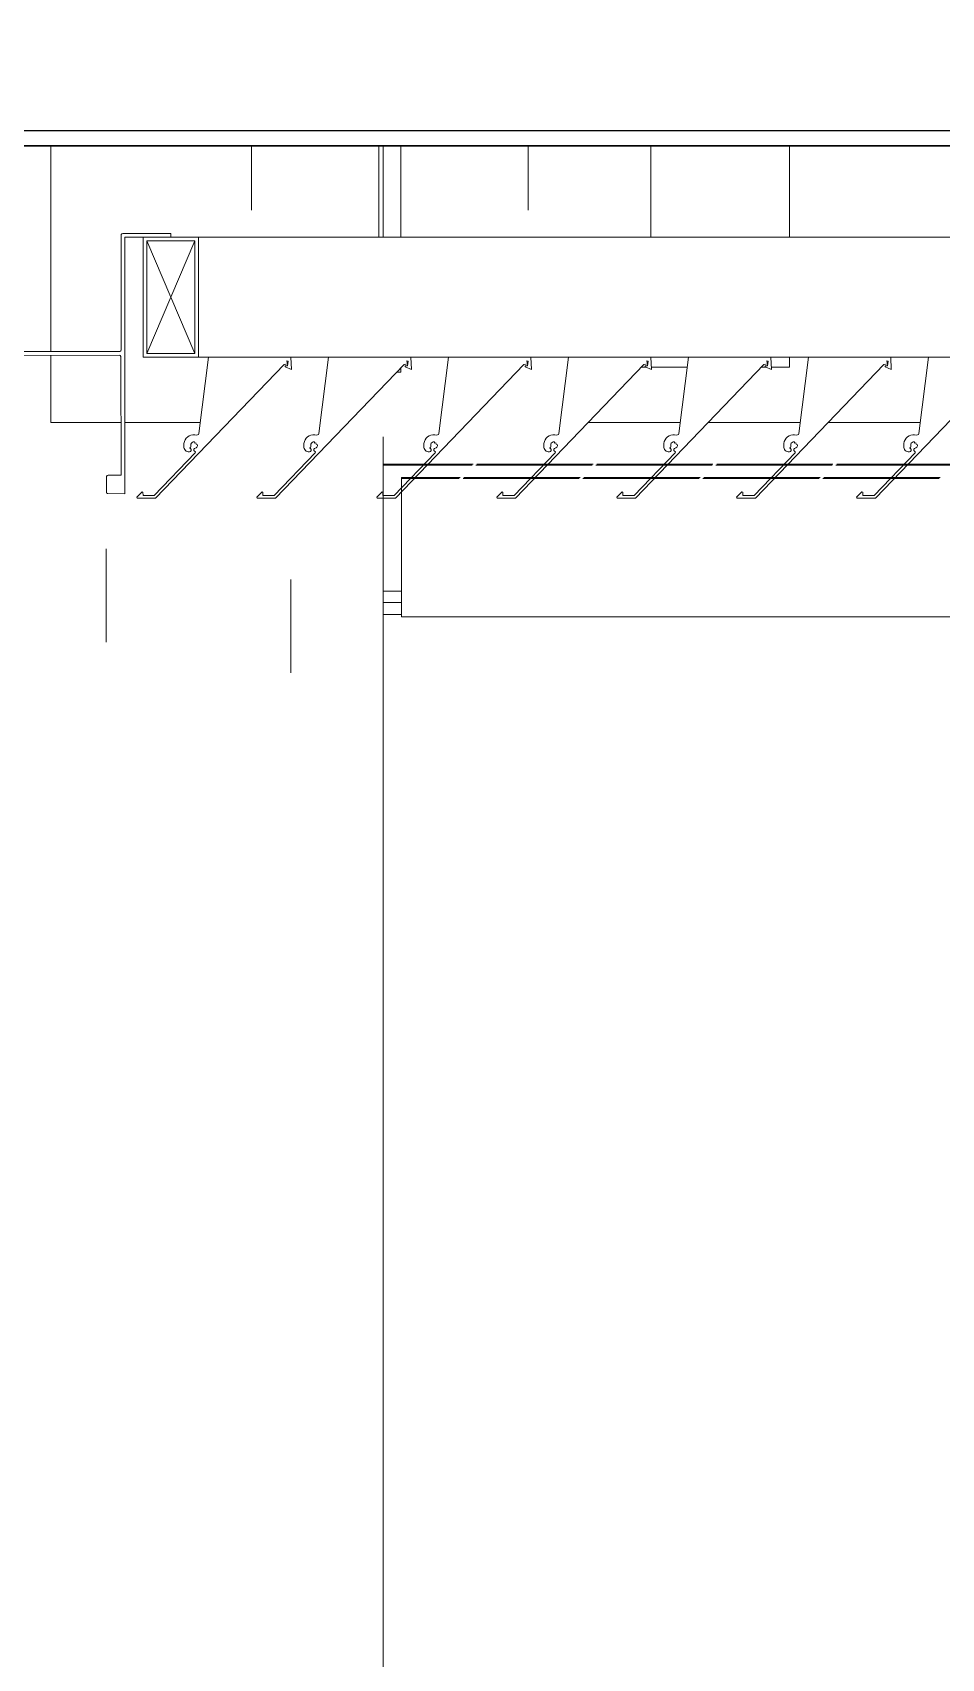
# Model space of a CAD drawing. Header units: millimetres. Extents: x -220592 to 404889, y -217665 to 38245.
# Drawn here: x 30411 to 30903, y -45572 to -44691 of the extents above; entities that cross this region are included whole.
import ezdxf

# ---------------------------------------------------------------- set-up
doc = ezdxf.new("R2010")
doc.units = ezdxf.units.MM
doc.set_wipeout_variables(frame=1)
doc.linetypes.add('XKITLINE00', pattern=[0])
doc.linetypes.add('XKITLINE02', pattern=[4, 2, -2])
for name, color, linetype in [('000 - 0_HIDE_OBJ_FRAMING_DEF_SUB_1', 7, 'Continuous'), ('000 - STRUCTURE_STEEL_ACCESORIES_HATCH_', 7, 'Continuous'), ('000 - STRUCTURE_STEEL_ACCESORIES_HIDDEN_', 7, 'Continuous'), ('000 - STRUCTURE_STEEL_ACCESORIES_MAIN_COLOR_1', 7, 'Continuous'), ('000 - STRUCTURE_STEEL_FRAMING_CUT_COLOR_4', 7, 'Continuous'), ('000 - STRUCTURE_STEEL_FRAMING_DEF_SUB', 7, 'Continuous'), ('000 - STRUCTURE_STEEL_FRAMING_HIDDEN_', 7, 'Continuous'), ('000 - STRUCTURE_STEEL_FRAMING_SUB_COLOR_1', 7, 'Continuous'), ('000 - STRUCTURE_STEEL_FRAMING_SUB_COLOR_2', 7, 'Continuous'), ('000 - STRUCTURE_STEEL_FRAMING_WIPEOUT_', 7, 'Continuous')]:
    doc.layers.add(name, color=color, linetype=linetype)
doc.layers.add('Bolt', color=7, linetype='Continuous', lineweight=0)
doc.layers.add('Part', color=7, linetype='Continuous', lineweight=0)

# ---------------------------------------------------------------- blocks, each defined once
blk = doc.blocks.new('*A13830')
at = {"layer": 'Part', "color": 7, "linetype": 'XKITLINE00', "lineweight": 0}
for p, q in [((-145.638308, 66.205104), (-145.638308, 67.320805)), ((-145.638308, 67.320805), (-145.152583, 67.320805)), ((-142.388308, 67.320805), (-137.388308, 67.320805)), ((-145.638308, 65.820805), (-145.638308, 66.184805)), ((-145.638308, 65.820805), (-145.258786, 65.820805)), ((-145.238448, 65.820805), (-144.829659, 65.820805)), ((-142.728411, 65.820805), (-142.229659, 65.820805)), ((-142.078411, 65.820805), (-141.579659, 65.820805)), ((-141.428411, 65.820805), (-140.929659, 65.820805))]:
    blk.add_line(p, q, dxfattribs=at)
blk = doc.blocks.new('*A13832')
at = {"layer": 'Part', "color": 7, "linetype": 'XKITLINE00', "lineweight": 0}
for p, q in [((-142.834201, 66.175699), (-142.887231, 65.761693)), ((-142.388531, 66.175691), (-142.834201, 66.175699)), ((-142.385909, 66.108006), (-142.388531, 66.175691)), ((-143.122111, 65.410777), (-142.425865, 66.135899)), ((-142.425865, 66.135899), (-142.407322, 66.138796)), ((-142.418984, 66.128664), (-142.419396, 66.123541)), ((-142.419396, 66.123541), (-142.385909, 66.108006)), ((-142.406793, 66.128793), (-142.418984, 66.128664)), ((-142.407322, 66.138796), (-142.410226, 66.155812)), ((-142.410226, 66.155812), (-142.403653, 66.153776)), ((-142.406793, 66.128793), (-142.403653, 66.153776)), ((-142.955231, 65.735396), (-142.961209, 65.727079)), ((-142.947844, 65.742492), (-142.955231, 65.735396)), ((-142.939294, 65.748132), (-142.947844, 65.742492)), ((-142.929864, 65.75213), (-142.939294, 65.748132)), ((-142.919865, 65.754353), (-142.929864, 65.75213)), ((-142.909629, 65.754728), (-142.919865, 65.754353)), ((-142.899495, 65.753242), (-142.909629, 65.754728)), ((-142.893972, 65.753481), (-142.899495, 65.753242)), ((-142.889421, 65.756618), (-142.893972, 65.753481)), ((-142.887231, 65.761693), (-142.889421, 65.756618)), ((-142.907075, 65.656828), (-143.128477, 65.425812)), ((-142.968205, 65.707916), (-142.96899, 65.697703)), ((-142.96899, 65.697703), (-142.968892, 65.690904)), ((-142.968892, 65.690904), (-142.968256, 65.685176)), ((-142.968256, 65.685176), (-142.966537, 65.679675)), ((-142.965582, 65.717817), (-142.968205, 65.707916)), ((-142.966537, 65.679675), (-142.963797, 65.674605)), ((-142.961209, 65.727079), (-142.965582, 65.717817)), ((-142.963797, 65.674605), (-142.960139, 65.670151)), ((-142.960139, 65.670151), (-142.955696, 65.66648)), ((-142.955696, 65.66648), (-142.950633, 65.663726)), ((-142.950633, 65.663726), (-142.945137, 65.661991)), ((-142.945137, 65.661991), (-142.937367, 65.661495)), ((-142.937367, 65.661495), (-142.931893, 65.664135)), ((-142.937334, 65.683455), (-142.932353, 65.685485)), ((-142.931862, 65.680513), (-142.937334, 65.683455)), ((-142.932353, 65.685485), (-142.929946, 65.690296)), ((-142.931893, 65.664135), (-142.928656, 65.669279)), ((-142.928644, 65.675356), (-142.931862, 65.680513)), ((-142.930851, 65.696214), (-142.930507, 65.702714)), ((-142.929946, 65.690296), (-142.930851, 65.696214)), ((-142.930507, 65.702714), (-142.927909, 65.708682)), ((-142.928656, 65.669279), (-142.928644, 65.675356)), ((-142.927909, 65.708682), (-142.923387, 65.713364)), ((-142.923387, 65.713364), (-142.917513, 65.716166)), ((-142.917513, 65.716166), (-142.911029, 65.716735)), ((-142.914258, 65.676), (-142.914464, 65.670106)), ((-142.914464, 65.670106), (-142.91061, 65.665642)), ((-142.910101, 65.680183), (-142.914258, 65.676)), ((-142.911029, 65.716735), (-142.909923, 65.709029)), ((-142.91061, 65.665642), (-142.905983, 65.661987)), ((-142.902527, 65.683297), (-142.910101, 65.680183)), ((-142.909923, 65.709029), (-142.902863, 65.710199)), ((-142.905983, 65.661987), (-142.907075, 65.656828)), ((-142.902863, 65.710199), (-142.901919, 65.703034)), ((-142.897741, 65.687964), (-142.902527, 65.683297)), ((-142.901919, 65.703034), (-142.894528, 65.700712)), ((-142.894951, 65.69404), (-142.897741, 65.687964)), ((-142.894528, 65.700712), (-142.894951, 65.69404)), ((-143.194842, 65.44466), (-143.22373, 65.416011)), ((-143.22373, 65.416011), (-143.221262, 65.41133)), ((-143.221262, 65.41133), (-143.122111, 65.410777)), ((-143.189921, 65.443575), (-143.194842, 65.44466)), ((-143.189824, 65.426155), (-143.189921, 65.443575)), ((-143.128477, 65.425812), (-143.189824, 65.426155))]:
    blk.add_line(p, q, dxfattribs=at)
blk = doc.blocks.new('*A13834')
at = {"layer": 'Part', "color": 7, "linetype": 'XKITLINE00', "lineweight": 0}
for p, q in [((-144.838405, 66.825501), (-134.468045, 66.825501)), ((-144.838405, 66.175501), (-144.784226, 66.175501)), ((-144.338523, 66.175501), (-144.134226, 66.175501)), ((-143.688523, 66.175501), (-143.484226, 66.175501)), ((-143.038523, 66.175501), (-142.834226, 66.175501)), ((-142.388523, 66.175501), (-142.184226, 66.175501)), ((-141.738523, 66.175501), (-141.534226, 66.175501)), ((-141.088523, 66.175501), (-140.884226, 66.175501))]:
    blk.add_line(p, q, dxfattribs=at)
blk = doc.blocks.new('*A13835')
at = {"layer": 'Part', "color": 7, "linetype": 'XKITLINE00', "lineweight": 0}
for p, q in [((-145.152583, 67.320789), (-145.152583, 67.570789)), ((-142.452583, 67.320789), (-142.452583, 67.570789)), ((-145.152583, 67.320789), (-142.452583, 67.320789))]:
    blk.add_line(p, q, dxfattribs=at)
blk = doc.blocks.new('*A13934')
at = {"layer": 'Bolt'}
for points in [[(-144.4576, 69.5708), (-144.4576, 69.5108), (-144.6476, 69.5108), (-144.6476, 69.5708)], [(-144.4576, 69.5708), (-144.4576, 69.5108), (-144.6476, 69.5108), (-144.6476, 69.5708)], [(-142.9576, 69.5708), (-142.9576, 69.5108), (-143.1476, 69.5108), (-143.1476, 69.5708)], [(-142.9576, 69.5708), (-142.9576, 69.5108), (-143.1476, 69.5108), (-143.1476, 69.5708)], [(-144.4576, 67.5708), (-144.4576, 67.3208), (-144.6476, 67.3208), (-144.6476, 67.5708)], [(-144.4576, 67.5708), (-144.4576, 67.3208), (-144.6476, 67.3208), (-144.6476, 67.5708)], [(-142.9576, 67.5708), (-142.9576, 67.3208), (-143.1476, 67.3208), (-143.1476, 67.5708)], [(-142.9576, 67.5708), (-142.9576, 67.3208), (-143.1476, 67.3208), (-143.1476, 67.5708)]]:
    blk.add_hatch(color=7, dxfattribs=at).paths.add_polyline_path(points, flags=17)
at = {"layer": 'Bolt', "color": 7, "linetype": 'XKITLINE00', "lineweight": 0}
for p, q in [((-144.5526, 69.6764), (-144.5526, 66.9708)), ((-144.5526, 69.6764), (-144.5526, 66.9708)), ((-143.0526, 69.6764), (-143.0526, 66.9708)), ((-143.0526, 69.6764), (-143.0526, 66.9708)), ((-144.6476, 69.5708), (-144.6476, 69.5108)), ((-144.6476, 69.5708), (-144.6476, 69.5108)), ((-144.4576, 69.5708), (-144.4576, 69.5108)), ((-144.4576, 69.5708), (-144.4576, 69.5108)), ((-143.1476, 69.5708), (-143.1476, 69.5108)), ((-143.1476, 69.5708), (-143.1476, 69.5108)), ((-142.9576, 69.5708), (-142.9576, 69.5108)), ((-142.9576, 69.5708), (-142.9576, 69.5108)), ((-144.6476, 67.5708), (-144.6476, 67.3208)), ((-144.6476, 67.5708), (-144.6476, 67.3208)), ((-144.4576, 67.5708), (-144.4576, 67.3208)), ((-144.4576, 67.5708), (-144.4576, 67.3208)), ((-143.1476, 67.5708), (-143.1476, 67.3208)), ((-143.1476, 67.5708), (-143.1476, 67.3208)), ((-142.9576, 67.5708), (-142.9576, 67.3208)), ((-142.9576, 67.5708), (-142.9576, 67.3208))]:
    blk.add_line(p, q, dxfattribs=at)
at = {"layer": 'Bolt', "color": 7, "linetype": 'XKITLINE02', "lineweight": 0}
for p, q in [((-144.5526, 69.6764), (-144.5526, 66.9708)), ((-143.0526, 69.6764), (-143.0526, 66.9708)), ((-144.6476, 69.5708), (-144.6476, 69.5108)), ((-144.4576, 69.5708), (-144.4576, 69.5108)), ((-143.1476, 69.5708), (-143.1476, 69.5108)), ((-142.9576, 69.5708), (-142.9576, 69.5108)), ((-144.6476, 67.5708), (-144.6476, 67.3208)), ((-144.4576, 67.5708), (-144.4576, 67.3208)), ((-143.1476, 67.5708), (-143.1476, 67.3208)), ((-142.9576, 67.5708), (-142.9576, 67.3208))]:
    blk.add_line(p, q, dxfattribs=at)
blk = doc.blocks.new('*A13935')
at = {"layer": 'Part', "color": 7, "linetype": 'XKITLINE00', "lineweight": 0}
for p, q in [((-143.862542, 66.825501), (-143.862542, 67.320789)), ((-143.742542, 66.825501), (-143.742542, 67.320789)), ((-143.765542, 66.094576), (-143.742542, 66.094576)), ((-143.742542, 66.094576), (-143.742542, 66.11853))]:
    blk.add_line(p, q, dxfattribs=at)
blk = doc.blocks.new('*A13950')
at = {"layer": 'Part', "color": 7, "linetype": 'XKITLINE00', "lineweight": 0}
for p, q in [((-143.484201, 66.175699), (-143.537231, 65.761693)), ((-143.038531, 66.175691), (-143.484201, 66.175699)), ((-143.035909, 66.108006), (-143.038531, 66.175691)), ((-143.772111, 65.410777), (-143.075865, 66.135899)), ((-143.075865, 66.135899), (-143.057322, 66.138796)), ((-143.068984, 66.128664), (-143.069396, 66.123541)), ((-143.069396, 66.123541), (-143.035909, 66.108006)), ((-143.056793, 66.128793), (-143.068984, 66.128664)), ((-143.057322, 66.138796), (-143.060226, 66.155812)), ((-143.060226, 66.155812), (-143.053653, 66.153776)), ((-143.056793, 66.128793), (-143.053653, 66.153776)), ((-143.605231, 65.735396), (-143.611209, 65.727079)), ((-143.597844, 65.742492), (-143.605231, 65.735396)), ((-143.589294, 65.748132), (-143.597844, 65.742492)), ((-143.579864, 65.75213), (-143.589294, 65.748132)), ((-143.569865, 65.754353), (-143.579864, 65.75213)), ((-143.559629, 65.754728), (-143.569865, 65.754353)), ((-143.549495, 65.753242), (-143.559629, 65.754728)), ((-143.543972, 65.753481), (-143.549495, 65.753242)), ((-143.539421, 65.756618), (-143.543972, 65.753481)), ((-143.537231, 65.761693), (-143.539421, 65.756618)), ((-143.557075, 65.656828), (-143.778477, 65.425812)), ((-143.618205, 65.707916), (-143.61899, 65.697703)), ((-143.61899, 65.697703), (-143.618892, 65.690904)), ((-143.618892, 65.690904), (-143.618256, 65.685176)), ((-143.618256, 65.685176), (-143.616537, 65.679675)), ((-143.615582, 65.717817), (-143.618205, 65.707916)), ((-143.616537, 65.679675), (-143.613797, 65.674605)), ((-143.611209, 65.727079), (-143.615582, 65.717817)), ((-143.613797, 65.674605), (-143.610139, 65.670151)), ((-143.610139, 65.670151), (-143.605696, 65.66648)), ((-143.605696, 65.66648), (-143.600633, 65.663726)), ((-143.600633, 65.663726), (-143.595137, 65.661991)), ((-143.595137, 65.661991), (-143.587367, 65.661495)), ((-143.587367, 65.661495), (-143.581893, 65.664135)), ((-143.587334, 65.683455), (-143.582353, 65.685485)), ((-143.581862, 65.680513), (-143.587334, 65.683455)), ((-143.582353, 65.685485), (-143.579946, 65.690296)), ((-143.581893, 65.664135), (-143.578656, 65.669279)), ((-143.578644, 65.675356), (-143.581862, 65.680513)), ((-143.580851, 65.696214), (-143.580507, 65.702714)), ((-143.579946, 65.690296), (-143.580851, 65.696214)), ((-143.580507, 65.702714), (-143.577909, 65.708682)), ((-143.578656, 65.669279), (-143.578644, 65.675356)), ((-143.577909, 65.708682), (-143.573387, 65.713364)), ((-143.573387, 65.713364), (-143.567513, 65.716166)), ((-143.567513, 65.716166), (-143.561029, 65.716735)), ((-143.564258, 65.676), (-143.564464, 65.670106)), ((-143.564464, 65.670106), (-143.56061, 65.665642)), ((-143.560101, 65.680183), (-143.564258, 65.676)), ((-143.561029, 65.716735), (-143.559923, 65.709029)), ((-143.56061, 65.665642), (-143.555983, 65.661987)), ((-143.552527, 65.683297), (-143.560101, 65.680183)), ((-143.559923, 65.709029), (-143.552863, 65.710199)), ((-143.555983, 65.661987), (-143.557075, 65.656828)), ((-143.552863, 65.710199), (-143.551919, 65.703034)), ((-143.547741, 65.687964), (-143.552527, 65.683297)), ((-143.551919, 65.703034), (-143.544528, 65.700712)), ((-143.544951, 65.69404), (-143.547741, 65.687964)), ((-143.544528, 65.700712), (-143.544951, 65.69404)), ((-143.844842, 65.44466), (-143.87373, 65.416011)), ((-143.87373, 65.416011), (-143.871262, 65.41133)), ((-143.871262, 65.41133), (-143.772111, 65.410777)), ((-143.839921, 65.443575), (-143.844842, 65.44466)), ((-143.839824, 65.426155), (-143.839921, 65.443575)), ((-143.778477, 65.425812), (-143.839824, 65.426155))]:
    blk.add_line(p, q, dxfattribs=at)
blk = doc.blocks.new('*A13951')
at = {"layer": 'Part', "color": 7, "linetype": 'XKITLINE00', "lineweight": 0}
for p, q in [((-144.134201, 66.175699), (-144.187231, 65.761693)), ((-143.688531, 66.175691), (-144.134201, 66.175699)), ((-143.685909, 66.108006), (-143.688531, 66.175691)), ((-144.422111, 65.410777), (-143.725865, 66.135899)), ((-143.725865, 66.135899), (-143.707322, 66.138796)), ((-143.718984, 66.128664), (-143.719396, 66.123541)), ((-143.719396, 66.123541), (-143.685909, 66.108006)), ((-143.706793, 66.128793), (-143.718984, 66.128664)), ((-143.707322, 66.138796), (-143.710226, 66.155812)), ((-143.710226, 66.155812), (-143.703653, 66.153776)), ((-143.706793, 66.128793), (-143.703653, 66.153776)), ((-144.255231, 65.735396), (-144.261209, 65.727079)), ((-144.247844, 65.742492), (-144.255231, 65.735396)), ((-144.239294, 65.748132), (-144.247844, 65.742492)), ((-144.229864, 65.75213), (-144.239294, 65.748132)), ((-144.219865, 65.754353), (-144.229864, 65.75213)), ((-144.209629, 65.754728), (-144.219865, 65.754353)), ((-144.199495, 65.753242), (-144.209629, 65.754728)), ((-144.193972, 65.753481), (-144.199495, 65.753242)), ((-144.189421, 65.756618), (-144.193972, 65.753481)), ((-144.187231, 65.761693), (-144.189421, 65.756618)), ((-144.207075, 65.656828), (-144.428477, 65.425812)), ((-144.268205, 65.707916), (-144.26899, 65.697703)), ((-144.26899, 65.697703), (-144.268892, 65.690904)), ((-144.268892, 65.690904), (-144.268256, 65.685176)), ((-144.268256, 65.685176), (-144.266537, 65.679675)), ((-144.265582, 65.717817), (-144.268205, 65.707916)), ((-144.266537, 65.679675), (-144.263797, 65.674605)), ((-144.261209, 65.727079), (-144.265582, 65.717817)), ((-144.263797, 65.674605), (-144.260139, 65.670151)), ((-144.260139, 65.670151), (-144.255696, 65.66648)), ((-144.255696, 65.66648), (-144.250633, 65.663726)), ((-144.250633, 65.663726), (-144.245137, 65.661991)), ((-144.245137, 65.661991), (-144.237367, 65.661495)), ((-144.237367, 65.661495), (-144.231893, 65.664135)), ((-144.237334, 65.683455), (-144.232353, 65.685485)), ((-144.231862, 65.680513), (-144.237334, 65.683455)), ((-144.232353, 65.685485), (-144.229946, 65.690296)), ((-144.231893, 65.664135), (-144.228656, 65.669279)), ((-144.228644, 65.675356), (-144.231862, 65.680513)), ((-144.230851, 65.696214), (-144.230507, 65.702714)), ((-144.229946, 65.690296), (-144.230851, 65.696214)), ((-144.230507, 65.702714), (-144.227909, 65.708682)), ((-144.228656, 65.669279), (-144.228644, 65.675356)), ((-144.227909, 65.708682), (-144.223387, 65.713364)), ((-144.223387, 65.713364), (-144.217513, 65.716166)), ((-144.217513, 65.716166), (-144.211029, 65.716735)), ((-144.214258, 65.676), (-144.214464, 65.670106)), ((-144.214464, 65.670106), (-144.21061, 65.665642)), ((-144.210101, 65.680183), (-144.214258, 65.676)), ((-144.211029, 65.716735), (-144.209923, 65.709029)), ((-144.21061, 65.665642), (-144.205983, 65.661987)), ((-144.202527, 65.683297), (-144.210101, 65.680183)), ((-144.209923, 65.709029), (-144.202863, 65.710199)), ((-144.205983, 65.661987), (-144.207075, 65.656828)), ((-144.202863, 65.710199), (-144.201919, 65.703034)), ((-144.197741, 65.687964), (-144.202527, 65.683297)), ((-144.201919, 65.703034), (-144.194528, 65.700712)), ((-144.194951, 65.69404), (-144.197741, 65.687964)), ((-144.194528, 65.700712), (-144.194951, 65.69404)), ((-144.494842, 65.44466), (-144.52373, 65.416011)), ((-144.52373, 65.416011), (-144.521262, 65.41133)), ((-144.521262, 65.41133), (-144.422111, 65.410777)), ((-144.489921, 65.443575), (-144.494842, 65.44466)), ((-144.489824, 65.426155), (-144.489921, 65.443575)), ((-144.428477, 65.425812), (-144.489824, 65.426155))]:
    blk.add_line(p, q, dxfattribs=at)
blk = doc.blocks.new('*A13952')
at = {"layer": 'Part', "color": 7, "linetype": 'XKITLINE00', "lineweight": 0}
for p, q in [((-144.838405, 66.825501), (-145.138405, 66.825501)), ((-145.138405, 66.825501), (-145.138405, 66.175501)), ((-145.118405, 66.195501), (-144.858405, 66.805501)), ((-144.858405, 66.195501), (-145.118405, 66.805501)), ((-145.118405, 66.195501), (-145.118405, 66.805501)), ((-145.118405, 66.805501), (-144.858405, 66.805501)), ((-144.858405, 66.805501), (-144.858405, 66.195501)), ((-144.838405, 66.175501), (-144.838405, 66.825501)), ((-145.138405, 66.175501), (-144.838405, 66.175501)), ((-144.858405, 66.195501), (-145.118405, 66.195501))]:
    blk.add_line(p, q, dxfattribs=at)
blk = doc.blocks.new('*A13953')
at = {"layer": 'Part', "color": 7, "linetype": 'XKITLINE00', "lineweight": 0}
for p, q in [((-144.784201, 66.175699), (-144.837231, 65.761693)), ((-144.338531, 66.175691), (-144.784201, 66.175699)), ((-144.335909, 66.108006), (-144.338531, 66.175691)), ((-145.072111, 65.410777), (-144.375865, 66.135899)), ((-144.375865, 66.135899), (-144.357322, 66.138796)), ((-144.368984, 66.128664), (-144.369396, 66.123541)), ((-144.369396, 66.123541), (-144.335909, 66.108006)), ((-144.356793, 66.128793), (-144.368984, 66.128664)), ((-144.357322, 66.138796), (-144.360226, 66.155812)), ((-144.360226, 66.155812), (-144.353653, 66.153776)), ((-144.356793, 66.128793), (-144.353653, 66.153776)), ((-144.905231, 65.735396), (-144.911209, 65.727079)), ((-144.897844, 65.742492), (-144.905231, 65.735396)), ((-144.889294, 65.748132), (-144.897844, 65.742492)), ((-144.879864, 65.75213), (-144.889294, 65.748132)), ((-144.869865, 65.754353), (-144.879864, 65.75213)), ((-144.859629, 65.754728), (-144.869865, 65.754353)), ((-144.849495, 65.753242), (-144.859629, 65.754728)), ((-144.843972, 65.753481), (-144.849495, 65.753242)), ((-144.839421, 65.756618), (-144.843972, 65.753481)), ((-144.837231, 65.761693), (-144.839421, 65.756618)), ((-144.857075, 65.656828), (-145.078477, 65.425812)), ((-144.918205, 65.707916), (-144.91899, 65.697703)), ((-144.91899, 65.697703), (-144.918892, 65.690904)), ((-144.918892, 65.690904), (-144.918256, 65.685176)), ((-144.918256, 65.685176), (-144.916537, 65.679675)), ((-144.915582, 65.717817), (-144.918205, 65.707916)), ((-144.916537, 65.679675), (-144.913797, 65.674605)), ((-144.911209, 65.727079), (-144.915582, 65.717817)), ((-144.913797, 65.674605), (-144.910139, 65.670151)), ((-144.910139, 65.670151), (-144.905696, 65.66648)), ((-144.905696, 65.66648), (-144.900633, 65.663726)), ((-144.900633, 65.663726), (-144.895137, 65.661991)), ((-144.895137, 65.661991), (-144.887367, 65.661495)), ((-144.887367, 65.661495), (-144.881893, 65.664135)), ((-144.887334, 65.683455), (-144.882353, 65.685485)), ((-144.881862, 65.680513), (-144.887334, 65.683455)), ((-144.882353, 65.685485), (-144.879946, 65.690296)), ((-144.881893, 65.664135), (-144.878656, 65.669279)), ((-144.878644, 65.675356), (-144.881862, 65.680513)), ((-144.880851, 65.696214), (-144.880507, 65.702714)), ((-144.879946, 65.690296), (-144.880851, 65.696214)), ((-144.880507, 65.702714), (-144.877909, 65.708682)), ((-144.878656, 65.669279), (-144.878644, 65.675356)), ((-144.877909, 65.708682), (-144.873387, 65.713364)), ((-144.873387, 65.713364), (-144.867513, 65.716166)), ((-144.867513, 65.716166), (-144.861029, 65.716735)), ((-144.864258, 65.676), (-144.864464, 65.670106)), ((-144.864464, 65.670106), (-144.86061, 65.665642)), ((-144.860101, 65.680183), (-144.864258, 65.676)), ((-144.861029, 65.716735), (-144.859923, 65.709029)), ((-144.86061, 65.665642), (-144.855983, 65.661987)), ((-144.852527, 65.683297), (-144.860101, 65.680183)), ((-144.859923, 65.709029), (-144.852863, 65.710199)), ((-144.855983, 65.661987), (-144.857075, 65.656828)), ((-144.852863, 65.710199), (-144.851919, 65.703034)), ((-144.847741, 65.687964), (-144.852527, 65.683297)), ((-144.851919, 65.703034), (-144.844528, 65.700712)), ((-144.844951, 65.69404), (-144.847741, 65.687964)), ((-144.844528, 65.700712), (-144.844951, 65.69404)), ((-145.144842, 65.44466), (-145.17373, 65.416011)), ((-145.17373, 65.416011), (-145.171262, 65.41133)), ((-145.171262, 65.41133), (-145.072111, 65.410777)), ((-145.139921, 65.443575), (-145.144842, 65.44466)), ((-145.139824, 65.426155), (-145.139921, 65.443575)), ((-145.078477, 65.425812), (-145.139824, 65.426155))]:
    blk.add_line(p, q, dxfattribs=at)
blk = doc.blocks.new('*A13954')
at = {"layer": 'Part', "color": 7, "linetype": 'XKITLINE00', "lineweight": 0}
for p, q in [((-146.2248, 66.84424), (-146.488627, 66.844955)), ((-146.488627, 66.844955), (-146.488624, 66.824955)), ((-146.488624, 66.824955), (-146.238624, 66.824999)), ((-146.238624, 66.824999), (-146.238381, 65.434999)), ((-146.220312, 66.840558), (-146.2248, 66.84424)), ((-146.218625, 66.835002), (-146.220312, 66.840558)), ((-146.217755, 66.211176), (-146.218625, 66.835002)), ((-145.257865, 66.838997), (-145.258517, 66.21517)), ((-145.254183, 66.843485), (-145.257865, 66.838997)), ((-145.248627, 66.845172), (-145.254183, 66.843485)), ((-144.988627, 66.845217), (-145.248627, 66.845172)), ((-145.238624, 66.825173), (-144.988624, 66.825217)), ((-145.238381, 65.435173), (-145.238624, 66.825173)), ((-144.988624, 66.825217), (-144.988627, 66.845217)), ((-146.21851, 66.175002), (-146.216826, 66.180558)), ((-146.218399, 65.535002), (-146.21851, 66.175002)), ((-146.214072, 66.206688), (-146.217755, 66.211176)), ((-146.216826, 66.180558), (-146.212339, 66.184242)), ((-146.208516, 66.205004), (-146.214072, 66.206688)), ((-146.212339, 66.184242), (-145.268512, 66.185168)), ((-146.208516, 66.205004), (-145.268516, 66.205168)), ((-145.264689, 66.20593), (-145.268516, 66.205168)), ((-145.268512, 66.185168), (-145.262956, 66.183484)), ((-145.260202, 66.209614), (-145.264689, 66.20593)), ((-145.262956, 66.183484), (-145.259272, 66.178997)), ((-145.258517, 66.21517), (-145.260202, 66.209614)), ((-145.259272, 66.178997), (-145.258399, 65.53517)), ((-146.144572, 65.534254), (-146.218399, 65.535002)), ((-146.140083, 65.530572), (-146.144572, 65.534254)), ((-146.138397, 65.525016), (-146.140083, 65.530572)), ((-146.139143, 65.441189), (-146.138397, 65.525016)), ((-145.337636, 65.528983), (-145.338383, 65.445156)), ((-145.333954, 65.533471), (-145.337636, 65.528983)), ((-145.328399, 65.535158), (-145.333954, 65.533471)), ((-145.258399, 65.53517), (-145.328399, 65.535158)), ((-146.238381, 65.434999), (-146.148381, 65.435015)), ((-146.148381, 65.435015), (-146.142826, 65.436701)), ((-146.142826, 65.436701), (-146.139143, 65.441189)), ((-145.338383, 65.445156), (-145.336697, 65.439601)), ((-145.336697, 65.439601), (-145.332208, 65.435918)), ((-145.332208, 65.435918), (-145.238381, 65.435173))]:
    blk.add_line(p, q, dxfattribs=at)
blk = doc.blocks.new('*A13958')
at = {"layer": 'Part', "color": 7, "linetype": 'XKITLINE00', "lineweight": 0}
for p, q in [((-140.884201, 66.175699), (-140.937231, 65.761693)), ((-140.438531, 66.175691), (-140.884201, 66.175699)), ((-140.435909, 66.108006), (-140.438531, 66.175691)), ((-141.172111, 65.410777), (-140.475865, 66.135899)), ((-140.475865, 66.135899), (-140.457322, 66.138796)), ((-140.468984, 66.128664), (-140.469396, 66.123541)), ((-140.469396, 66.123541), (-140.435909, 66.108006)), ((-140.456793, 66.128793), (-140.468984, 66.128664)), ((-140.457322, 66.138796), (-140.460226, 66.155812)), ((-140.460226, 66.155812), (-140.453653, 66.153776)), ((-140.456793, 66.128793), (-140.453653, 66.153776)), ((-141.005231, 65.735396), (-141.011209, 65.727079)), ((-140.997844, 65.742492), (-141.005231, 65.735396)), ((-140.989294, 65.748132), (-140.997844, 65.742492)), ((-140.979864, 65.75213), (-140.989294, 65.748132)), ((-140.969865, 65.754353), (-140.979864, 65.75213)), ((-140.959629, 65.754728), (-140.969865, 65.754353)), ((-140.949495, 65.753242), (-140.959629, 65.754728)), ((-140.943972, 65.753481), (-140.949495, 65.753242)), ((-140.939421, 65.756618), (-140.943972, 65.753481)), ((-140.937231, 65.761693), (-140.939421, 65.756618)), ((-140.957075, 65.656828), (-141.178477, 65.425812)), ((-141.018205, 65.707916), (-141.01899, 65.697703)), ((-141.01899, 65.697703), (-141.018892, 65.690904)), ((-141.018892, 65.690904), (-141.018256, 65.685176)), ((-141.018256, 65.685176), (-141.016537, 65.679675)), ((-141.015582, 65.717817), (-141.018205, 65.707916)), ((-141.016537, 65.679675), (-141.013797, 65.674605)), ((-141.011209, 65.727079), (-141.015582, 65.717817)), ((-141.013797, 65.674605), (-141.010139, 65.670151)), ((-141.010139, 65.670151), (-141.005696, 65.66648)), ((-141.005696, 65.66648), (-141.000633, 65.663726)), ((-141.000633, 65.663726), (-140.995137, 65.661991)), ((-140.995137, 65.661991), (-140.987367, 65.661495)), ((-140.987367, 65.661495), (-140.981893, 65.664135)), ((-140.987334, 65.683455), (-140.982353, 65.685485)), ((-140.981862, 65.680513), (-140.987334, 65.683455)), ((-140.982353, 65.685485), (-140.979946, 65.690296)), ((-140.981893, 65.664135), (-140.978656, 65.669279)), ((-140.978644, 65.675356), (-140.981862, 65.680513)), ((-140.980851, 65.696214), (-140.980507, 65.702714)), ((-140.979946, 65.690296), (-140.980851, 65.696214)), ((-140.980507, 65.702714), (-140.977909, 65.708682)), ((-140.978656, 65.669279), (-140.978644, 65.675356)), ((-140.977909, 65.708682), (-140.973387, 65.713364)), ((-140.973387, 65.713364), (-140.967513, 65.716166)), ((-140.967513, 65.716166), (-140.961029, 65.716735)), ((-140.964258, 65.676), (-140.964464, 65.670106)), ((-140.964464, 65.670106), (-140.96061, 65.665642)), ((-140.960101, 65.680183), (-140.964258, 65.676)), ((-140.961029, 65.716735), (-140.959923, 65.709029)), ((-140.96061, 65.665642), (-140.955983, 65.661987)), ((-140.952527, 65.683297), (-140.960101, 65.680183)), ((-140.959923, 65.709029), (-140.952863, 65.710199)), ((-140.955983, 65.661987), (-140.957075, 65.656828)), ((-140.952863, 65.710199), (-140.951919, 65.703034)), ((-140.947741, 65.687964), (-140.952527, 65.683297)), ((-140.951919, 65.703034), (-140.944528, 65.700712)), ((-140.944951, 65.69404), (-140.947741, 65.687964)), ((-140.944528, 65.700712), (-140.944951, 65.69404)), ((-141.244842, 65.44466), (-141.27373, 65.416011)), ((-141.27373, 65.416011), (-141.271262, 65.41133)), ((-141.271262, 65.41133), (-141.172111, 65.410777)), ((-141.239921, 65.443575), (-141.244842, 65.44466)), ((-141.239824, 65.426155), (-141.239921, 65.443575)), ((-141.178477, 65.425812), (-141.239824, 65.426155))]:
    blk.add_line(p, q, dxfattribs=at)
blk = doc.blocks.new('*A13959')
at = {"layer": 'Part', "color": 7, "linetype": 'XKITLINE00', "lineweight": 0}
for p, q in [((-141.534201, 66.175699), (-141.587231, 65.761693)), ((-141.088531, 66.175691), (-141.534201, 66.175699)), ((-141.085909, 66.108006), (-141.088531, 66.175691)), ((-141.822111, 65.410777), (-141.125865, 66.135899)), ((-141.125865, 66.135899), (-141.107322, 66.138796)), ((-141.118984, 66.128664), (-141.119396, 66.123541)), ((-141.119396, 66.123541), (-141.085909, 66.108006)), ((-141.106793, 66.128793), (-141.118984, 66.128664)), ((-141.107322, 66.138796), (-141.110226, 66.155812)), ((-141.110226, 66.155812), (-141.103653, 66.153776)), ((-141.106793, 66.128793), (-141.103653, 66.153776)), ((-141.655231, 65.735396), (-141.661209, 65.727079)), ((-141.647844, 65.742492), (-141.655231, 65.735396)), ((-141.639294, 65.748132), (-141.647844, 65.742492)), ((-141.629864, 65.75213), (-141.639294, 65.748132)), ((-141.619865, 65.754353), (-141.629864, 65.75213)), ((-141.609629, 65.754728), (-141.619865, 65.754353)), ((-141.599495, 65.753242), (-141.609629, 65.754728)), ((-141.593972, 65.753481), (-141.599495, 65.753242)), ((-141.589421, 65.756618), (-141.593972, 65.753481)), ((-141.587231, 65.761693), (-141.589421, 65.756618)), ((-141.607075, 65.656828), (-141.828477, 65.425812)), ((-141.668205, 65.707916), (-141.66899, 65.697703)), ((-141.66899, 65.697703), (-141.668892, 65.690904)), ((-141.668892, 65.690904), (-141.668256, 65.685176)), ((-141.668256, 65.685176), (-141.666537, 65.679675)), ((-141.665582, 65.717817), (-141.668205, 65.707916)), ((-141.666537, 65.679675), (-141.663797, 65.674605)), ((-141.661209, 65.727079), (-141.665582, 65.717817)), ((-141.663797, 65.674605), (-141.660139, 65.670151)), ((-141.660139, 65.670151), (-141.655696, 65.66648)), ((-141.655696, 65.66648), (-141.650633, 65.663726)), ((-141.650633, 65.663726), (-141.645137, 65.661991)), ((-141.645137, 65.661991), (-141.637367, 65.661495)), ((-141.637367, 65.661495), (-141.631893, 65.664135)), ((-141.637334, 65.683455), (-141.632353, 65.685485)), ((-141.631862, 65.680513), (-141.637334, 65.683455)), ((-141.632353, 65.685485), (-141.629946, 65.690296)), ((-141.631893, 65.664135), (-141.628656, 65.669279)), ((-141.628644, 65.675356), (-141.631862, 65.680513)), ((-141.630851, 65.696214), (-141.630507, 65.702714)), ((-141.629946, 65.690296), (-141.630851, 65.696214)), ((-141.630507, 65.702714), (-141.627909, 65.708682)), ((-141.628656, 65.669279), (-141.628644, 65.675356)), ((-141.627909, 65.708682), (-141.623387, 65.713364)), ((-141.623387, 65.713364), (-141.617513, 65.716166)), ((-141.617513, 65.716166), (-141.611029, 65.716735)), ((-141.614258, 65.676), (-141.614464, 65.670106)), ((-141.614464, 65.670106), (-141.61061, 65.665642)), ((-141.610101, 65.680183), (-141.614258, 65.676)), ((-141.611029, 65.716735), (-141.609923, 65.709029)), ((-141.61061, 65.665642), (-141.605983, 65.661987)), ((-141.602527, 65.683297), (-141.610101, 65.680183)), ((-141.609923, 65.709029), (-141.602863, 65.710199)), ((-141.605983, 65.661987), (-141.607075, 65.656828)), ((-141.602863, 65.710199), (-141.601919, 65.703034)), ((-141.597741, 65.687964), (-141.602527, 65.683297)), ((-141.601919, 65.703034), (-141.594528, 65.700712)), ((-141.594951, 65.69404), (-141.597741, 65.687964)), ((-141.594528, 65.700712), (-141.594951, 65.69404)), ((-141.894842, 65.44466), (-141.92373, 65.416011)), ((-141.92373, 65.416011), (-141.921262, 65.41133)), ((-141.921262, 65.41133), (-141.822111, 65.410777)), ((-141.889921, 65.443575), (-141.894842, 65.44466)), ((-141.889824, 65.426155), (-141.889921, 65.443575)), ((-141.828477, 65.425812), (-141.889824, 65.426155))]:
    blk.add_line(p, q, dxfattribs=at)
blk = doc.blocks.new('*A13960')
at = {"layer": 'Part', "color": 7, "linetype": 'XKITLINE00', "lineweight": 0}
for p, q in [((-142.184201, 66.175699), (-142.237231, 65.761693)), ((-141.738531, 66.175691), (-142.184201, 66.175699)), ((-141.735909, 66.108006), (-141.738531, 66.175691)), ((-142.472111, 65.410777), (-141.775865, 66.135899)), ((-141.775865, 66.135899), (-141.757322, 66.138796)), ((-141.768984, 66.128664), (-141.769396, 66.123541)), ((-141.769396, 66.123541), (-141.735909, 66.108006)), ((-141.756793, 66.128793), (-141.768984, 66.128664)), ((-141.757322, 66.138796), (-141.760226, 66.155812)), ((-141.760226, 66.155812), (-141.753653, 66.153776)), ((-141.756793, 66.128793), (-141.753653, 66.153776)), ((-142.305231, 65.735396), (-142.311209, 65.727079)), ((-142.297844, 65.742492), (-142.305231, 65.735396)), ((-142.289294, 65.748132), (-142.297844, 65.742492)), ((-142.279864, 65.75213), (-142.289294, 65.748132)), ((-142.269865, 65.754353), (-142.279864, 65.75213)), ((-142.259629, 65.754728), (-142.269865, 65.754353)), ((-142.249495, 65.753242), (-142.259629, 65.754728)), ((-142.243972, 65.753481), (-142.249495, 65.753242)), ((-142.239421, 65.756618), (-142.243972, 65.753481)), ((-142.237231, 65.761693), (-142.239421, 65.756618)), ((-142.257075, 65.656828), (-142.478477, 65.425812)), ((-142.318205, 65.707916), (-142.31899, 65.697703)), ((-142.31899, 65.697703), (-142.318892, 65.690904)), ((-142.318892, 65.690904), (-142.318256, 65.685176)), ((-142.318256, 65.685176), (-142.316537, 65.679675)), ((-142.315582, 65.717817), (-142.318205, 65.707916)), ((-142.316537, 65.679675), (-142.313797, 65.674605)), ((-142.311209, 65.727079), (-142.315582, 65.717817)), ((-142.313797, 65.674605), (-142.310139, 65.670151)), ((-142.310139, 65.670151), (-142.305696, 65.66648)), ((-142.305696, 65.66648), (-142.300633, 65.663726)), ((-142.300633, 65.663726), (-142.295137, 65.661991)), ((-142.295137, 65.661991), (-142.287367, 65.661495)), ((-142.287367, 65.661495), (-142.281893, 65.664135)), ((-142.287334, 65.683455), (-142.282353, 65.685485)), ((-142.281862, 65.680513), (-142.287334, 65.683455)), ((-142.282353, 65.685485), (-142.279946, 65.690296)), ((-142.281893, 65.664135), (-142.278656, 65.669279)), ((-142.278644, 65.675356), (-142.281862, 65.680513)), ((-142.280851, 65.696214), (-142.280507, 65.702714)), ((-142.279946, 65.690296), (-142.280851, 65.696214)), ((-142.280507, 65.702714), (-142.277909, 65.708682)), ((-142.278656, 65.669279), (-142.278644, 65.675356)), ((-142.277909, 65.708682), (-142.273387, 65.713364)), ((-142.273387, 65.713364), (-142.267513, 65.716166)), ((-142.267513, 65.716166), (-142.261029, 65.716735)), ((-142.264258, 65.676), (-142.264464, 65.670106)), ((-142.264464, 65.670106), (-142.26061, 65.665642)), ((-142.260101, 65.680183), (-142.264258, 65.676)), ((-142.261029, 65.716735), (-142.259923, 65.709029)), ((-142.26061, 65.665642), (-142.255983, 65.661987)), ((-142.252527, 65.683297), (-142.260101, 65.680183)), ((-142.259923, 65.709029), (-142.252863, 65.710199)), ((-142.255983, 65.661987), (-142.257075, 65.656828)), ((-142.252863, 65.710199), (-142.251919, 65.703034)), ((-142.247741, 65.687964), (-142.252527, 65.683297)), ((-142.251919, 65.703034), (-142.244528, 65.700712)), ((-142.244951, 65.69404), (-142.247741, 65.687964)), ((-142.244528, 65.700712), (-142.244951, 65.69404)), ((-142.544842, 65.44466), (-142.57373, 65.416011)), ((-142.57373, 65.416011), (-142.571262, 65.41133)), ((-142.571262, 65.41133), (-142.472111, 65.410777)), ((-142.539921, 65.443575), (-142.544842, 65.44466)), ((-142.539824, 65.426155), (-142.539921, 65.443575)), ((-142.478477, 65.425812), (-142.539824, 65.426155))]:
    blk.add_line(p, q, dxfattribs=at)
blk = doc.blocks.new('*A13962')
at = {"layer": 'Part', "color": 7, "linetype": 'XKITLINE00', "lineweight": 0}
for p, q in [((-142.388308, 66.825501), (-142.388308, 67.57079)), ((-142.388308, 66.170805), (-142.388308, 66.175501))]:
    blk.add_line(p, q, dxfattribs=at)
blk = doc.blocks.new('*A13963')
at = {"layer": 'Part', "color": 7, "linetype": 'XKITLINE00', "lineweight": 0}
for p, q in [((-142.388308, 67.320805), (-141.638308, 67.320805)), ((-141.638308, 66.825501), (-141.638308, 67.320805)), ((-141.638308, 66.120805), (-141.638308, 66.175501)), ((-142.440358, 66.120805), (-142.413498, 66.120805)), ((-142.386404, 66.120805), (-142.191232, 66.120805)), ((-141.790358, 66.120805), (-141.763498, 66.120805)), ((-141.736404, 66.120805), (-141.638308, 66.120805))]:
    blk.add_line(p, q, dxfattribs=at)
blk = doc.blocks.new('*A13531')
at = {"layer": '000 - 0_HIDE_OBJ_FRAMING_DEF_SUB_1', "color": 7, "linetype": 'XKITLINE00', "lineweight": 0}
blk.add_line((-135.563334, 67.570805), (-170.913334, 67.570805), dxfattribs=at)
blk = doc.blocks.new('*A13852')
at = {"layer": '000 - 0_HIDE_OBJ_FRAMING_DEF_SUB_1', "color": 7, "linetype": 'XKITLINE00', "lineweight": 0}
for p, q in [((-142.802542, 65.595903), (-142.315465, 65.595903)), ((-142.802542, 65.590669), (-142.32048, 65.590669)), ((-142.299382, 65.590669), (-141.67048, 65.590669)), ((-142.294357, 65.595903), (-141.665465, 65.595903)), ((-141.649382, 65.590669), (-141.02048, 65.590669)), ((-141.644357, 65.595903), (-141.015465, 65.595903)), ((-140.999382, 65.590669), (-140.37048, 65.590669)), ((-140.994357, 65.595903), (-140.365465, 65.595903)), ((-140.349382, 65.590669), (-139.72048, 65.590669)), ((-140.344357, 65.595903), (-139.715465, 65.595903)), ((-142.702542, 65.522633), (-142.385686, 65.522633)), ((-142.702542, 65.522633), (-142.702542, 65.517399)), ((-142.702542, 65.517399), (-142.390702, 65.517399)), ((-142.702542, 65.517399), (-142.702542, 64.768427)), ((-142.369735, 65.517399), (-141.740702, 65.517399)), ((-142.364709, 65.522633), (-141.735686, 65.522633)), ((-141.719735, 65.517399), (-141.090702, 65.517399)), ((-141.714709, 65.522633), (-141.085686, 65.522633)), ((-141.069735, 65.517399), (-140.440702, 65.517399)), ((-141.064709, 65.522633), (-140.435686, 65.522633)), ((-140.419735, 65.517399), (-139.790702, 65.517399)), ((-140.414709, 65.522633), (-139.785686, 65.522633)), ((-142.802542, 64.906608), (-142.702542, 64.906608)), ((-142.802542, 64.846422), (-142.702542, 64.846422)), ((-142.802542, 64.781511), (-142.702542, 64.781511)), ((-142.702542, 64.768427), (-130.485516, 64.768427))]:
    blk.add_line(p, q, dxfattribs=at)
blk = doc.blocks.new('*A13887')
at = {"layer": '000 - 0_HIDE_OBJ_FRAMING_DEF_SUB_1', "color": 7, "linetype": 'XKITLINE00', "lineweight": 0}
for p, q in [((-142.802542, 66.825501), (-142.802542, 67.320789)), ((-142.802542, 51.974805), (-142.802542, 65.743599))]:
    blk.add_line(p, q, dxfattribs=at)
blk = doc.blocks.new('*A13933')
at = {"layer": '000 - 0_HIDE_OBJ_FRAMING_DEF_SUB_1', "color": 7, "linetype": 'XKITLINE02', "lineweight": 0}
for p, q in [((-144.302555, 64.657042), (-144.302555, 65.135594)), ((-144.302555, 64.631049), (-144.302555, 65.109601))]:
    blk.add_line(p, q, dxfattribs=at)
blk = doc.blocks.new('*A13936')
at = {"layer": '000 - 0_HIDE_OBJ_FRAMING_DEF_SUB_1', "color": 7, "linetype": 'XKITLINE02', "lineweight": 0}
for p, q in [((-143.302542, 64.970006), (-143.302542, 64.491463)), ((-143.302542, 64.943838), (-143.302542, 64.465295))]:
    blk.add_line(p, q, dxfattribs=at)
blk = doc.blocks.new('W-1-PP18-ST_20260402-011103_LOWER_PL')
at = {"layer": '000 - 0_HIDE_OBJ_FRAMING_DEF_SUB_1', "color": 7, "lineweight": 0, "xscale": 100, "yscale": 100, "zscale": 100}
for name in ['*A13531', '*A13887', '*A13852', '*A13933', '*A13936']:
    blk.add_blockref(name, (17759.3349, -35779.0805), dxfattribs=at)
blk = doc.blocks.new('*U17511')
at = {"color": 7}
blk.add_wipeout([(0, 0), (0, 125), (3584, 125), (3584, 0)], dxfattribs=at).dxf.layer = '000 - STRUCTURE_STEEL_FRAMING_WIPEOUT_'
at = {"layer": '000 - STRUCTURE_STEEL_FRAMING_SUB_COLOR_1', "color": 7}
blk.add_lwpolyline([(0, 125), (0, 117), (3584, 117), (3584, 125)], close=True, dxfattribs=at)
at = {"layer": '000 - STRUCTURE_STEEL_FRAMING_SUB_COLOR_2', "color": 7}
blk.add_lwpolyline([(0, 0), (0, 125), (3584, 125), (3584, 0)], close=True, dxfattribs=at)
blk = doc.blocks.new('000_ASPG_TYP_FILES_STRUCTURE_STEEL_BK')
at = {"layer": '000 - STRUCTURE_STEEL_ACCESORIES_HIDDEN_', "color": 7}
blk.add_lwpolyline([(0, 7), (5, 7), (5, -7), (0, -7)], close=True, dxfattribs=at)
at = {"layer": '000 - STRUCTURE_STEEL_ACCESORIES_MAIN_COLOR_1', "color": 7}
for points in [[(0, -30), (60, -30), (60, 30), (0, 30)], [(0, -30), (5, -30), (5, 30), (0, 30)]]:
    blk.add_lwpolyline(points, close=True, dxfattribs=at)
blk = doc.blocks.new('000_CKST_FAMELINE_STEEL_STRUCTURE-COLUMN_TOP_VIEW')
at = {"layer": '000 - STRUCTURE_STEEL_FRAMING_DEF_SUB', "color": 7, "linetype": 'XKITLINE00', "lineweight": 0}
for p, q in [((0, 76), (0, 104)), ((26, 90), (-26, 90)), ((0, 14), (0, -14)), ((26, 0), (-26, 0)), ((0, -76), (0, -104)), ((26, -90), (-26, -90))]:
    blk.add_line(p, q, dxfattribs=at)
at = {"layer": '000 - STRUCTURE_STEEL_FRAMING_SUB_COLOR_2', "color": 7}
for p, q in [((-70, 110), (-90, 130)), ((70, 110), (90, 130)), ((-70, -110), (-90, -130)), ((70, -110), (90, -130))]:
    blk.add_line(p, q, dxfattribs=at)
for points in [[(90, 130), (-90, 130), (-90, -130), (90, -130)], [(70, 110), (-70, 110), (-70, -110), (70, -110)]]:
    blk.add_lwpolyline(points, close=True, dxfattribs=at)
for points in [[(15, 83), (-15, 83, -0.414214), (-22, 90, -0.414214), (-15, 97), (15, 97, -0.414214), (22, 90), (22, 90, -0.414214)], [(15, -83), (-15, -83, 0.414214), (-22, -90, 0.414214), (-15, -97), (15, -97, 0.414214), (22, -90), (22, -90, 0.414214)]]:
    blk.add_lwpolyline(points, format="xyb", close=True, dxfattribs=at)
at = {"color": 7, "rotation": 270}
blk.add_blockref('000_ASPG_TYP_FILES_STRUCTURE_STEEL_BK', (0, -3), dxfattribs=at)
at = {"color": 7}
blk.add_wipeout([(50, 50), (50, -50), (170, -50), (170, 50)], dxfattribs=at).dxf.layer = '000 - STRUCTURE_STEEL_FRAMING_WIPEOUT_'
at = {"layer": '000 - STRUCTURE_STEEL_ACCESORIES_HATCH_'}
h = blk.add_hatch(dxfattribs=at)
h.set_pattern_fill('ANSI32', scale=25, angle=270)
h.set_pattern_definition([(315, (1524.514, 2469.062), (6.629126, 6.629126), []), (315, (1524.514, 2464.642), (6.629126, 6.629126), [])])
h.paths.add_polyline_path([(-50, -50), (-42, -50), (-42, -3), (42, -3), (42, -50), (50, -50), (50, 50), (42, 50), (42, 3), (-42, 3), (-42, 50), (-50, 50)])
at = {"layer": '000 - STRUCTURE_STEEL_FRAMING_CUT_COLOR_4', "color": 7, "lineweight": 0}
blk.add_lwpolyline([(-50, -50), (-42, -50), (-42, -3), (42, -3), (42, -50), (50, -50), (50, 50), (42, 50), (42, 3), (-42, 3), (-42, 50), (-50, 50)], close=True, dxfattribs=at)
at = {"layer": '000 - STRUCTURE_STEEL_FRAMING_DEF_SUB', "color": 7, "linetype": 'XKITLINE00', "lineweight": 0}
for p, q in [((110, 44), (110, 16)), ((96, 30), (124, 30)), ((110, -16), (110, -44)), ((96, -30), (124, -30))]:
    blk.add_line(p, q, dxfattribs=at)
at = {"layer": '000 - STRUCTURE_STEEL_FRAMING_HIDDEN_', "color": 7, "linetype": 'XKITLINE02', "ltscale": 4}
for p, q in [((56, -50), (56, 50)), ((50, 3), (170, 3)), ((50, -3), (170, -3))]:
    blk.add_line(p, q, dxfattribs=at)
at = {"layer": '000 - STRUCTURE_STEEL_FRAMING_SUB_COLOR_2', "color": 7}
for p, q in [((50, 3), (50, -3)), ((170, 3), (170, -3))]:
    blk.add_line(p, q, dxfattribs=at)
blk.add_lwpolyline([(50, 50), (50, -50), (170, -50), (170, 50)], close=True, dxfattribs=at)
for centre in [(110, 30), (110, -30)]:
    blk.add_circle(centre, 7, dxfattribs=at)
blk = doc.blocks.new('W-1-PP18-ST_20260402-014810LOPL_MAIN_ST')
at = {"color": 7, "rotation": 270}
blk.add_blockref('000_CKST_FAMELINE_STEEL_STRUCTURE-COLUMN_TOP_VIEW', (3793, -28871.9064), dxfattribs=at)
at = {"color": 7, "rotation": 180}
blk.add_blockref('*U17511', (4228, -28922), dxfattribs=at)

msp = doc.modelspace()

# ---------------------------------------------------------------- block references
at = {"color": 7, "lineweight": 0, "xscale": 100, "yscale": 100, "zscale": 100}
for name in ['*A13934', '*A13835', '*A13962', '*A13830', '*A13935', '*A13963', '*A13954', '*A13952', '*A13834', '*A13953', '*A13951', '*A13950', '*A13832', '*A13960', '*A13959', '*A13958']:
    msp.add_blockref(name, (44984.4833, -51484.8507), dxfattribs=at)

# ---------------------------------------------------------------- next in the draw order: block references
at = {"layer": 'Defpoints', "color": 7}
msp.add_blockref('W-1-PP18-ST_20260402-011103_LOWER_PL', (27121.4984, -15705.7702), dxfattribs=at)

# ---------------------------------------------------------------- next in the draw order: block references
msp.add_blockref('W-1-PP18-ST_20260402-014810LOPL_MAIN_ST', (27121.4984, -15705.7702), dxfattribs=at)

doc.saveas('drawing.dxf')
